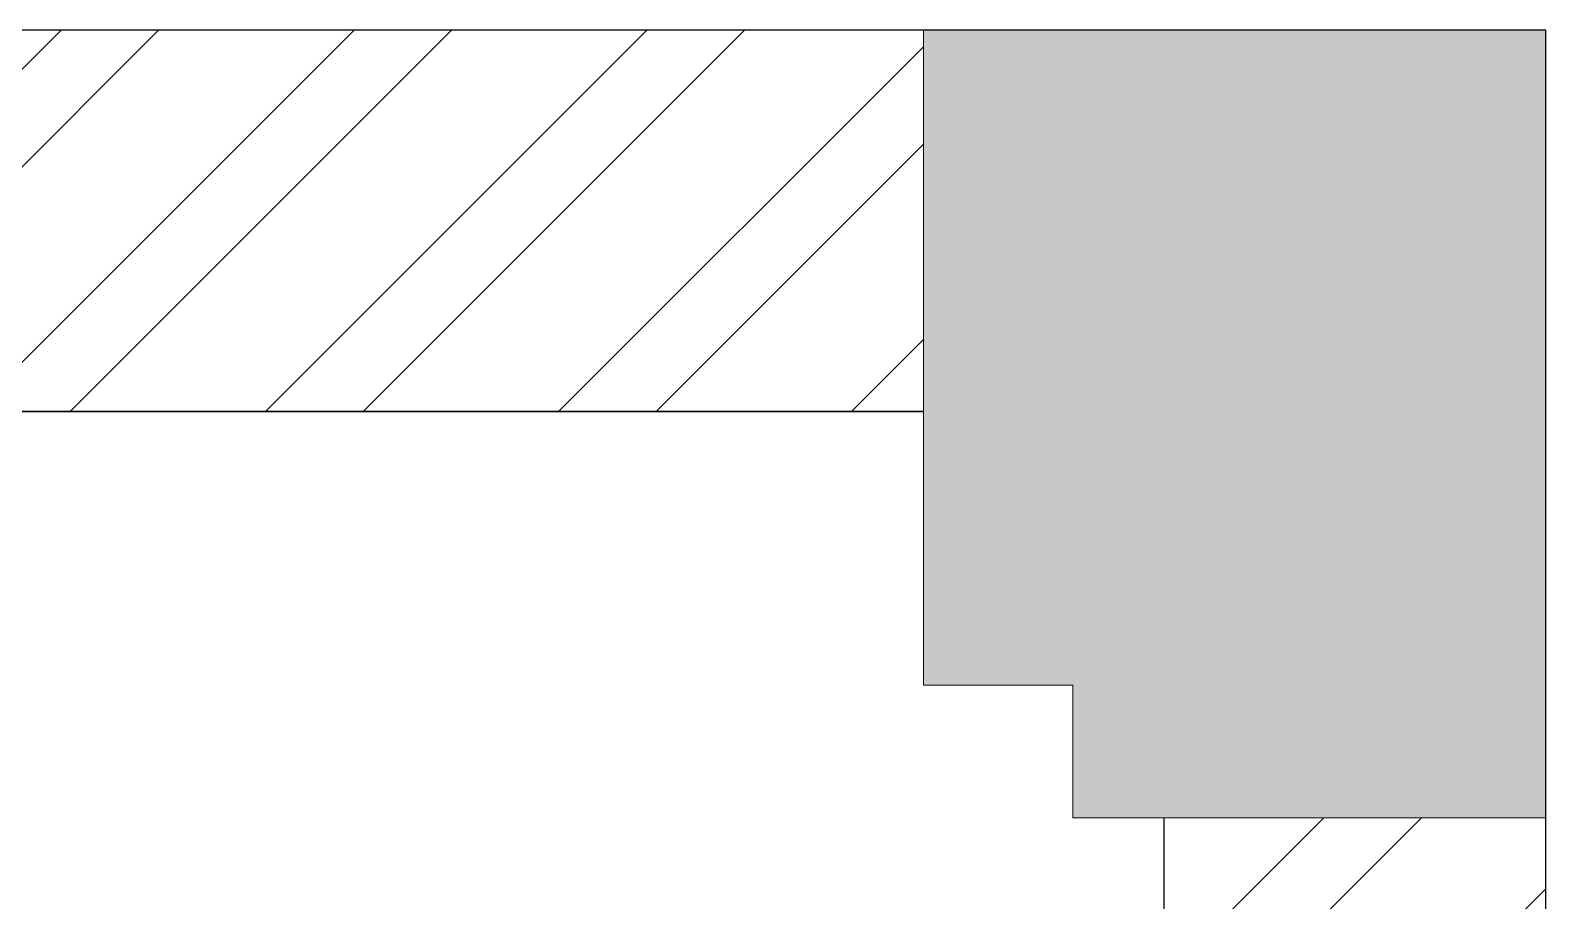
# Model space of a CAD drawing. Header units: feet. Extents: x 9123298 to 9130558, y -5938013 to -5926771.
# Drawn here: x 9129645 to 9130558, y -5927296 to -5926771 of the extents above; entities that cross this region are included whole.
import ezdxf

# ---------------------------------------------------------------- set-up
doc = ezdxf.new("R2010")
doc.units = ezdxf.units.FT
doc.header["$LTSCALE"] = 33
doc.header["$MEASUREMENT"] = 0
for name, color, linetype, lineweight in [('A-COL', 243, 'Continuous', 9), ('column hatch', 5, 'Continuous', 0), ('LENS-DIM', 252, 'Continuous', 5), ('LN-HATCH', 251, 'Continuous', 0)]:
    doc.layers.add(name, color=color, linetype=linetype, lineweight=lineweight)
doc.layers.add('A-WALL', color=1, linetype='Continuous')

# ---------------------------------------------------------------- blocks, each defined once
blk = doc.blocks.new('A$Cf1aa3ac2')
at = {"layer": 'column hatch'}
h = blk.add_hatch(color=8, dxfattribs=at)
h.dxf.hatch_style = 1
h.paths.add_polyline_path([(-4713.220475724898, 2674.951798205264), (-5118.220475724898, 2674.951798205264), (-5118.220475724898, 1674.951798205264), (-4713.220475724898, 1674.951798205264)])
h.paths.add_polyline_path([(2141.779524275102, 2714.951798205264), (1671.779524275101, 2714.951798205264), (1671.779524275101, 1714.951798205264), (2141.779524275102, 1714.951798205264)])
h.paths.add_polyline_path([(2141.779524275102, 8274.951798205262), (1766.779524275102, 8274.951798205262), (1766.779524275102, 7879.951798205263), (1856.779524275102, 7879.951798205263), (1856.779524275102, 7799.951798205263), (2141.779524275102, 7799.951798205263)])
h.paths.add_polyline_path([(-4738.220475724898, 8274.951798205262), (-5118.220475724898, 8274.951798205262), (-5118.220475724898, 7799.951798205263), (-4838.220475724899, 7799.951798205263), (-4838.220475724899, 7879.951798205263), (-4738.220475724898, 7879.951798205263)])
h.paths.add_polyline_path([(-4808.220475724898, -1300.048201794736), (-5118.220475724898, -1300.048201794736), (-5118.220475724898, -2045.048201794736), (-4808.220475724898, -2045.048201794736)])
h.paths.add_polyline_path([(2141.779524275102, -1270.048201794736), (1751.779524275101, -1270.048201794736), (1751.779524275101, -2045.048201794736), (2141.779524275102, -2045.048201794736)])
at = {"layer": 'LN-HATCH'}
h = blk.add_hatch(dxfattribs=at)
h.set_pattern_fill('ANSI32', color=256, scale=333, angle=180)
h.set_pattern_definition([(225, (-6966311.213605901, 5286430.090789736), (88.29995930067012, -88.29995930067015), []), (225, (-6966370.080245335, 5286430.090789736), (88.29995930067012, -88.29995930067015), [])])
h.paths.add_polyline_path([(1751.779524275101, -1765.048201794736), (1221.779524275102, -1765.048201794736), (1221.779524275102, -2045.048201794736), (1751.779524275101, -2045.048201794736)])
h.paths.add_polyline_path([(-4398.220475724898, -1775.048201794736), (-4808.220475724898, -1775.048201794736), (-4808.220475724898, -2045.048201794736), (-4398.220475724898, -2045.048201794736)])
h.paths.add_polyline_path([(-4888.220475724899, 1674.951798205264), (-5118.220475724898, 1674.951798205264), (-5118.220475724898, -1300.048201794736), (-4888.220475724899, -1300.048201794736)])
h.paths.add_polyline_path([(-4893.220475724898, 7799.951798205263), (-5118.220475724898, 7799.951798205263), (-5118.220475724898, 2674.951798205264), (-4893.220475724898, 2674.951798205264)])
h.paths.add_polyline_path([(2141.779524275102, 1714.951798205264), (1911.779524275102, 1714.951798205264), (1911.779524275102, -1270.048201794736), (2141.779524275102, -1270.048201794736)])
h.paths.add_polyline_path([(2141.779524275102, 7799.951798205263), (1911.779524275102, 7799.951798205263), (1911.779524275102, 2714.951798205264), (2141.779524275102, 2714.951798205264)])
h.paths.add_polyline_path([(1766.779524275102, 8274.951798205262), (-1746.220475724898, 8274.951798205262), (-1746.220475724898, 8044.951798205264), (1766.779524275102, 8044.951798205264)])
h.paths.add_polyline_path([(-2763.220475724899, 8274.951798205262), (-4738.220475724898, 8274.951798205262), (-4738.220475724898, 8044.951798205264), (-2763.220475724899, 8044.951798205264)])
at = {"layer": 'A-COL'}
for p, q in [((1766.779524275102, 7879.951798205263), (1766.779524275102, 8274.951798205262)), ((2141.779524275102, 8274.951798205262), (1766.779524275102, 8274.951798205262)), ((2141.779524275102, 7799.951798205263), (2141.779524275102, 8274.951798205262)), ((1856.779524275102, 7879.951798205263), (1766.779524275102, 7879.951798205263)), ((1856.779524275102, 7799.951798205263), (1856.779524275102, 7879.951798205263)), ((2141.779524275102, 7799.951798205263), (1856.779524275102, 7799.951798205263))]:
    blk.add_line(p, q, dxfattribs=at)
at = {"layer": 'A-WALL'}
for p, q in [((2141.779524275102, 8274.951798205262), (-1746.220475724898, 8274.951798205262)), ((2141.779524275102, -2045.048201794736), (2141.779524275102, 8274.951798205262)), ((-1746.220475724898, 8044.951798205264), (1766.779524275102, 8044.951798205264)), ((1766.779524275102, 8044.951798205264), (-1746.220475724898, 8044.951798205264)), ((1911.779524275102, 2714.951798205264), (1911.779524275102, 7799.951798205263))]:
    blk.add_line(p, q, dxfattribs=at)

msp = doc.modelspace()

# ---------------------------------------------------------------- block references
at = {"layer": 'LENS-DIM', "color": 2}
msp.add_blockref('A$Cf1aa3ac2', (9128416.54999265, -5935046.210330269), dxfattribs=at)

doc.saveas('drawing.dxf')
